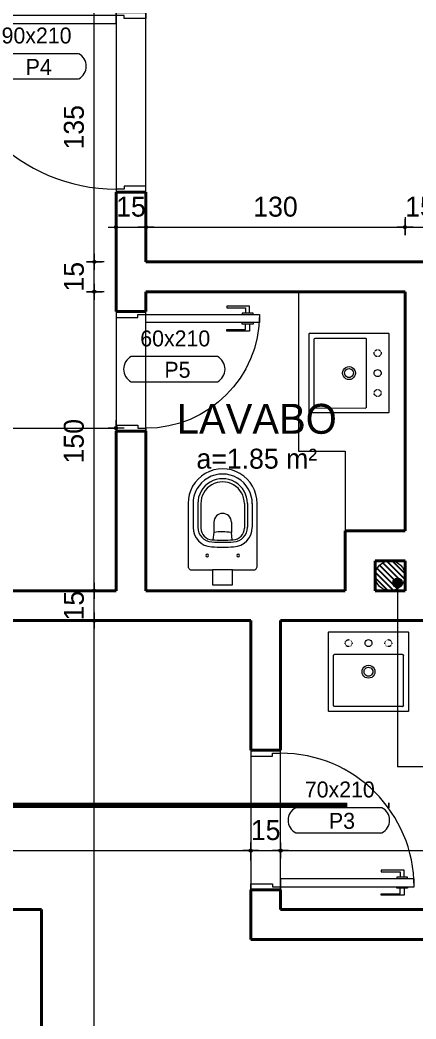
# Model space of a CAD drawing. Header units: millimetres. Extents: x 13204 to 24802, y 21209 to 40694.
# Drawn here: x 18219 to 18417, y 35871 to 36372 of the extents above; entities that cross this region are included whole.
import ezdxf
from ezdxf.enums import TextEntityAlignment as Align

# ---------------------------------------------------------------- set-up
doc = ezdxf.new("R2010")
doc.units = ezdxf.units.MM
for name, pattern in [('ACAD_ISO04W100', [30, 24, -3, 0, -3]), ('CACHE', [0.24, 0.12, -0.12]), ('CONTINU', [0])]:
    doc.linetypes.add(name, pattern=pattern)
for name, color, linetype, lineweight in [('COTAS', 30, 'Continuous', 5), ('ESPECARQ', 2, 'Continuous', 20), ('Esquadrias', 2, 'Continuous', 20), ('Linha Corte', 7, 'Continuous', 70), ('Louças', 150, 'Continuous', 15), ('PAREDE', 1, 'Continuous', 40), ('Paredes', 1, 'Continuous', 40), ('PISO', 5, 'Continuous', 5), ('TEXTO', 4, 'Continuous', 5)]:
    doc.layers.add(name, color=color, linetype=linetype, lineweight=lineweight)
doc.layers.add('HACHURAS', color=8, linetype='Continuous')
doc.styles.add('LANA', font='stylu.ttf')
doc.styles.add('REGUA60', font='cityb___.ttf', dxfattribs={"width": 1.4})
doc.dimstyles.new('COTA 50', dxfattribs={"dimscale": 0, "dimtxt": 10, "dimasz": 0.5, "dimexe": 1.25, "dimexo": 5, "dimgap": 5, "dimtad": 1, "dimdec": 0, "dimtxsty": 'LANA', "dimblk": 'cota', "dimcen": 2.5, "dimse2": 1, "dimclrd": 256, "dimclre": 256, "dimclrt": 256, "dimaunit": 1, "dimadec": 0, "dimazin": 0, "dimtfac": 1, "dimtdec": 0, "dimtmove": 0, "dimatfit": 3, "dimldrblk": 'DOTSMALL', "dimfxl": 5, "dimfxlon": 1, "dimtzin": 9, "dimlwd": -1, "dimlwe": -1, "dimarcsym": 0})

# ---------------------------------------------------------------- blocks, each defined once
blk = doc.blocks.new('*U7', base_point=(47649.74, 4231.15))
at = {"layer": 'Esquadrias'}
for p, q in [((47648.24, 4298.15), (47644.24, 4298.15)), ((47644.24, 4298.15), (47644.24, 4231.15)), ((47648.24, 4231.15), (47648.24, 4298.15)), ((47643.49, 4293.15), (47639.99, 4293.15)), ((47639.99, 4293.15), (47639.99, 4281.65)), ((47640.74, 4281.65), (47640.74, 4291.15)), ((47640.74, 4291.15), (47643.49, 4291.15)), ((47644.24, 4294.9), (47643.49, 4294.9)), ((47643.49, 4294.9), (47643.49, 4289.4)), ((47648.24, 4294.9), (47648.99, 4294.9)), ((47648.99, 4294.9), (47648.99, 4289.4)), ((47648.99, 4293.15), (47652.49, 4293.15)), ((47651.74, 4291.15), (47648.99, 4291.15)), ((47651.74, 4281.65), (47651.74, 4291.15)), ((47652.49, 4293.15), (47652.49, 4281.65)), ((47643.49, 4289.4), (47644.24, 4289.4)), ((47648.99, 4289.4), (47648.24, 4289.4)), ((47639.99, 4281.65), (47640.74, 4281.65)), ((47652.49, 4281.65), (47651.74, 4281.65)), ((47581.24, 4231.15), (47579.74, 4231.15)), ((47581.24, 4227.15), (47581.24, 4231.15)), ((47644.24, 4231.15), (47648.24, 4231.15)), ((47648.24, 4231.15), (47649.74, 4231.15)), ((47648.24, 4227.15), (47648.24, 4231.15)), ((47582.74, 4227.15), (47581.24, 4227.15)), ((47582.74, 4216.15), (47582.74, 4227.15)), ((47646.74, 4216.15), (47646.74, 4227.15)), ((47646.74, 4227.15), (47648.24, 4227.15)), ((47579.74, 4216.15), (47582.74, 4216.15)), ((47649.74, 4216.15), (47646.74, 4216.15))]:
    blk.add_line(p, q, dxfattribs=at)
at = {"layer": 'Esquadrias', "color": 0}
blk.add_arc((47648.24, 4231.15), 67, 90, 180, dxfattribs=at)
blk = doc.blocks.new('7408317_p')
at = {"layer": 'Louças'}
blk.add_lwpolyline([(200, 198.7), (198.2, 200.5), (-198.3, 200.5), (-200, 198.7), (-200, -197.7), (-198.3, -199.5), (198.2, -199.5), (200, -197.7)], close=True, dxfattribs=at)
at = {"layer": 'Louças', "linetype": 'CACHE'}
for points in [[(-100, 161.5, 1.00004), (-100, 126.5)], [(-100, 126.5, 1.000058), (-100, 161.5)], [(100, 161.5, 1.000022), (100, 126.5)], [(100, 126.5, 1.000056), (100, 161.5)]]:
    blk.add_lwpolyline(points, format="xyb", dxfattribs=at)
at = {"layer": 'Louças', "linetype": 'CONTINU'}
for points in [[(0, 161.5, 1.00026), (0, 126.5)], [(0, 126.5, 1.000277), (0, 161.5)], [(-170.3, 87.5, 0.414587), (-175.3, 82.5)], [(175.4, 82.5, 0.414612), (170.4, 87.5)], [(0, 33, 1.000349), (0, -32)], [(0, 22.7, 1.000759), (0, -21.8)], [(0, -32, 1.000654), (0, 33)], [(0, -21.8, 1.000698), (0, 22.7)], [(-173.6, -173, -0.197042), (-175, -169.5)], [(-175, -169.5, 0.414578), (-170, -174.5)], [(-170, -174.5, -0.19704), (-173.6, -173)], [(170.6, -174.5, 0.413833), (175, -170.1)]]:
    blk.add_lwpolyline(points, format="xyb", dxfattribs=at)
for points in [[(-175, -169.5), (-175.3, 82.5)], [(-170.3, 87.5), (170.4, 87.5)], [(175, -170.1), (175.4, 82.5)], [(-170, -174.5), (170.6, -174.5)]]:
    blk.add_lwpolyline(points, dxfattribs=at)
blk = doc.blocks.new('7113117_p')
at = {"layer": 'Louças'}
blk.add_lwpolyline([(172.9, -144, 0.467984), (153.2, -124.3), (50, -124.3), (50, -50.4), (-50.4, -50.4), (-50.4, -124.3), (-153.6, -124.3, 0.441665), (-173.3, -144), (-173.3, -457.4, 1.008711), (172.9, -457.4)], format="xyb", close=True, dxfattribs=at)
at = {"layer": 'Louças', "linetype": 'CONTINU'}
blk.add_lwpolyline([(-50.4, -124.3), (50, -124.3)], dxfattribs=at)
at = {"layer": 'Louças', "color": 8, "linetype": 'CONTINU'}
for points in [[(-77.7, -190.6, 1), (-77.7, -204.4)], [(-77.7, -204.4, 1), (-77.7, -190.6)], [(77.7, -190.6, 1), (77.7, -204.4)], [(77.7, -204.4, 1), (77.7, -190.6)], [(-55.5, -240.3, 0.40075), (-148.8, -338.1)], [(55.1, -240.3, 0.027466), (-55.5, -240.3)], [(148.4, -338.1, 0.400736), (55.1, -240.3)], [(-55, -265.2, 0.398103), (-124.8, -338.9)], [(-53.8, -275.4, 0.398153), (-109.4, -334.2)], [(54.7, -265.2, 0.027933), (-55, -265.2)], [(53.4, -275.4, 0.02758), (-53.8, -275.4)], [(109, -334.2, 0.398153), (53.4, -275.4)], [(124.4, -338.9, 0.398024), (54.7, -265.2)], [(-43.9, -311.9, 0.088949), (43.5, -312)], [(-43.9, -364.6, 0.417873), (0, -408.2)], [(0, -408.2, 0.414762), (43.5, -364.6)], [(-148.8, -456.1, 1.005641), (148.4, -456.1)], [(-124.8, -457.4, 1.001107), (124.4, -457.1)], [(-109.4, -457.4, 1.001183), (109, -457.1)]]:
    blk.add_lwpolyline(points, format="xyb", dxfattribs=at)
for points in [[(-48.9, -275.2), (-43.9, -311.9)], [(43.5, -312), (48.5, -275.2)], [(-148.8, -458.5), (-148.8, -339)], [(-124.8, -457.4), (-124.8, -338.9)], [(-109.4, -457.4), (-109.4, -334.2)], [(-43.9, -364.6), (-43.9, -311.9)], [(43.5, -364.6), (43.5, -312)], [(109, -457.1), (109, -334.2)], [(124.4, -457.1), (124.4, -338.9)], [(148.4, -458.5), (148.4, -339)]]:
    blk.add_lwpolyline(points, dxfattribs=at)
blk = doc.blocks.new('*U19', base_point=(46990.75, 4204.16))
at = {"layer": 'Esquadrias'}
for p, q in [((46989.25, 4261.16), (46985.25, 4261.16)), ((46985.25, 4261.16), (46985.25, 4204.16)), ((46989.25, 4204.16), (46989.25, 4261.16)), ((46984.5, 4256.16), (46981, 4256.16)), ((46981, 4256.16), (46981, 4244.66)), ((46985.25, 4257.91), (46984.5, 4257.91)), ((46984.5, 4257.91), (46984.5, 4252.41)), ((46989.25, 4257.91), (46990, 4257.91)), ((46990, 4257.91), (46990, 4252.41)), ((46990, 4256.16), (46993.5, 4256.16)), ((46993.5, 4256.16), (46993.5, 4244.66)), ((46981.75, 4244.66), (46981.75, 4254.16)), ((46981.75, 4254.16), (46984.5, 4254.16)), ((46984.5, 4252.41), (46985.25, 4252.41)), ((46990, 4252.41), (46989.25, 4252.41)), ((46992.75, 4254.16), (46990, 4254.16)), ((46992.75, 4244.66), (46992.75, 4254.16)), ((46981, 4244.66), (46981.75, 4244.66)), ((46993.5, 4244.66), (46992.75, 4244.66)), ((46932.25, 4204.16), (46930.75, 4204.16)), ((46932.25, 4200.16), (46932.25, 4204.16)), ((46985.25, 4204.16), (46989.25, 4204.16)), ((46989.25, 4204.16), (46990.75, 4204.16)), ((46989.25, 4200.16), (46989.25, 4204.16)), ((46933.75, 4200.16), (46932.25, 4200.16)), ((46933.75, 4189.16), (46933.75, 4200.16)), ((46987.75, 4189.16), (46987.75, 4200.16)), ((46987.75, 4200.16), (46989.25, 4200.16)), ((46930.75, 4189.16), (46933.75, 4189.16)), ((46990.75, 4189.16), (46987.75, 4189.16))]:
    blk.add_line(p, q, dxfattribs=at)
at = {"layer": 'Esquadrias', "color": 0}
blk.add_arc((46989.25, 4204.16), 57, 90, 180, dxfattribs=at)
blk = doc.blocks.new('*U20', base_point=(47150.75, 4189.16))
at = {"layer": 'Esquadrias'}
for p, q in [((47149.25, 4276.16), (47145.25, 4276.16)), ((47145.25, 4276.16), (47145.25, 4189.16)), ((47149.25, 4189.16), (47149.25, 4276.16)), ((47144.5, 4271.16), (47141, 4271.16)), ((47141, 4271.16), (47141, 4259.66)), ((47145.25, 4272.91), (47144.5, 4272.91)), ((47144.5, 4272.91), (47144.5, 4267.41)), ((47149.25, 4272.91), (47150, 4272.91)), ((47150, 4272.91), (47150, 4267.41)), ((47150, 4271.16), (47153.5, 4271.16)), ((47153.5, 4271.16), (47153.5, 4259.66)), ((47141.75, 4259.66), (47141.75, 4269.16)), ((47141.75, 4269.16), (47144.5, 4269.16)), ((47144.5, 4267.41), (47145.25, 4267.41)), ((47150, 4267.41), (47149.25, 4267.41)), ((47152.75, 4269.16), (47150, 4269.16)), ((47152.75, 4259.66), (47152.75, 4269.16)), ((47141, 4259.66), (47141.75, 4259.66)), ((47153.5, 4259.66), (47152.75, 4259.66)), ((47062.25, 4189.16), (47060.75, 4189.16)), ((47062.25, 4185.16), (47062.25, 4189.16)), ((47063.75, 4185.16), (47062.25, 4185.16)), ((47063.75, 4174.16), (47063.75, 4185.16)), ((47145.25, 4189.16), (47149.25, 4189.16)), ((47147.75, 4174.16), (47147.75, 4185.16)), ((47147.75, 4185.16), (47149.25, 4185.16)), ((47149.25, 4189.16), (47150.75, 4189.16)), ((47149.25, 4185.16), (47149.25, 4189.16)), ((47060.75, 4174.16), (47063.75, 4174.16)), ((47150.75, 4174.16), (47147.75, 4174.16))]:
    blk.add_line(p, q, dxfattribs=at)
at = {"layer": 'Esquadrias', "color": 0}
blk.add_arc((47149.25, 4189.16), 87, 90, 180, dxfattribs=at)
blk = doc.blocks.new('*U56', base_point=(57796.61, 6139.78))
blk = doc.blocks.new('INDESQ2')
at = {"color": 0, "linetype": 'ByBlock'}
for p, q in [((4.32, 2.96), (-4.32, 2.96)), ((-4.32, 0.44), (4.32, 0.44))]:
    blk.add_line(p, q, dxfattribs=at)
at = {"color": 0}
for centre, start, end in [((-3.67, 1.7), 117.3654, 242.6346), ((3.67, 1.7), 297.3654, 62.6346)]:
    blk.add_arc(centre, 1.42, start, end, dxfattribs=at)
at = {"style": 'REGUA60', "width": 1.4, "flags": 9}
blk.add_attdef('LOCAL', text='', height=1.5, dxfattribs=at).set_placement((-0.08, -4.35), align=Align.CENTER)
at = {"layer": 'ESPECARQ', "color": 0, "style": 'REGUA60'}
for tag, width, p in [('COD', 1.1, (-0.08, 0.95)), ('DIM', 1.4, (-0.08, -2.17))]:
    blk.add_attdef(tag, text='', height=1.5, dxfattribs=dict(at, width=width)).set_placement(p, align=Align.CENTER)
blk = doc.blocks.new('cota')
at = {"layer": 'COTAS'}
blk.add_hatch(color=256, dxfattribs=at).paths.add_polyline_path([(-1.6, 0, 1), (1.6, 0, 1)])
for points in [[(-1.6, 0), (-8, 0)], [(0, 1.6), (0, 8)], [(8, 0), (1.6, 0)], [(0, -8), (0, -1.6)]]:
    blk.add_lwpolyline(points, dxfattribs=at)
blk.add_circle((0, 0), 1.6, dxfattribs=at)
blk = doc.blocks.new('*D568')
at = {"layer": 'COTAS', "transparency": 16777216}
for p, q in [((17964.27, 36834.55), (17964.27, 36840.8)), ((17964.77, 36839.55), (18333.77, 36839.55))]:
    blk.add_line(p, q, dxfattribs=at)
at = {"layer": 'Defpoints', "color": 0, "transparency": 16777216}
for p in [(18334.27, 36839.55), (17964.27, 36070.87), (18334.27, 36070.87)]:
    blk.add_point(p, dxfattribs=at)
at = {"layer": 'COTAS', "transparency": 16777216, "xscale": 0.5, "yscale": 0.5, "zscale": 0.5, "rotation": 180}
blk.add_blockref('cota', (17964.27, 36839.55), dxfattribs=at)
at = {"layer": 'COTAS', "transparency": 16777216, "xscale": 0.5, "yscale": 0.5, "zscale": 0.5}
blk.add_blockref('cota', (18334.27, 36839.55), dxfattribs=at)
at = {"layer": 'COTAS', "transparency": 16777216, "insert": (18149.27, 36849.94), "char_height": 10, "attachment_point": 5, "style": 'LANA'}
blk.add_mtext('370', dxfattribs=at)
blk = doc.blocks.new('_DotSmall')
at = {"layer": 'PAREDE', "color": 0, "const_width": 0.5}
blk.add_lwpolyline([(-0.0625, 0, 1), (0.0625, 0, 1)], format="xyb", close=True, dxfattribs=at)
blk = doc.blocks.new('*D417')
at = {"layer": 'COTAS', "transparency": 16777216}
for p, q in [((18334.27, 36834.55), (18334.27, 36840.8)), ((18334.77, 36839.55), (18348.77, 36839.55))]:
    blk.add_line(p, q, dxfattribs=at)
at = {"layer": 'Defpoints', "color": 0, "transparency": 16777216}
for p in [(18349.27, 36839.55), (18334.27, 36070.87), (18349.27, 36070.87)]:
    blk.add_point(p, dxfattribs=at)
at = {"layer": 'COTAS', "transparency": 16777216, "xscale": 0.5, "yscale": 0.5, "zscale": 0.5, "rotation": 180}
blk.add_blockref('cota', (18334.27, 36839.55), dxfattribs=at)
at = {"layer": 'COTAS', "transparency": 16777216, "xscale": 0.5, "yscale": 0.5, "zscale": 0.5}
blk.add_blockref('cota', (18349.27, 36839.55), dxfattribs=at)
at = {"layer": 'COTAS', "transparency": 16777216, "insert": (18341.77, 36849.76), "char_height": 10, "attachment_point": 5, "style": 'LANA'}
blk.add_mtext('15', dxfattribs=at)
blk = doc.blocks.new('*D569')
at = {"layer": 'COTAS', "transparency": 16777216}
for p, q in [((18349.27, 36834.55), (18349.27, 36840.8)), ((18349.77, 36839.55), (18661.22, 36839.55))]:
    blk.add_line(p, q, dxfattribs=at)
at = {"layer": 'Defpoints', "color": 0, "transparency": 16777216}
for p in [(18661.72, 36839.55), (18349.27, 36070.87), (18661.72, 36070.87)]:
    blk.add_point(p, dxfattribs=at)
at = {"layer": 'COTAS', "transparency": 16777216, "xscale": 0.5, "yscale": 0.5, "zscale": 0.5, "rotation": 180}
blk.add_blockref('cota', (18349.27, 36839.55), dxfattribs=at)
at = {"layer": 'COTAS', "transparency": 16777216, "xscale": 0.5, "yscale": 0.5, "zscale": 0.5}
blk.add_blockref('cota', (18661.72, 36839.55), dxfattribs=at)
at = {"layer": 'COTAS', "transparency": 16777216, "insert": (18505.49, 36849.73), "char_height": 10, "attachment_point": 5, "style": 'LANA'}
blk.add_mtext('312', dxfattribs=at)
blk = doc.blocks.new('*D610')
at = {"layer": 'COTAS', "transparency": 16777216}
for p, q in [((17964.27, 35950.51), (17964.27, 35956.76)), ((17964.77, 35955.51), (18333.77, 35955.51))]:
    blk.add_line(p, q, dxfattribs=at)
at = {"layer": 'Defpoints', "color": 0, "transparency": 16777216}
for p in [(18334.27, 35955.51), (17964.27, 35935.87), (18334.27, 35935.87)]:
    blk.add_point(p, dxfattribs=at)
at = {"layer": 'COTAS', "transparency": 16777216, "xscale": 0.5, "yscale": 0.5, "zscale": 0.5, "rotation": 180}
blk.add_blockref('cota', (17964.27, 35955.51), dxfattribs=at)
at = {"layer": 'COTAS', "transparency": 16777216, "xscale": 0.5, "yscale": 0.5, "zscale": 0.5}
blk.add_blockref('cota', (18334.27, 35955.51), dxfattribs=at)
at = {"layer": 'COTAS', "transparency": 16777216, "insert": (18149.27, 35965.9), "char_height": 10, "attachment_point": 5, "style": 'LANA'}
blk.add_mtext('370', dxfattribs=at)
blk = doc.blocks.new('*D611')
at = {"layer": 'COTAS', "transparency": 16777216}
for p, q in [((18334.27, 35950.51), (18334.27, 35956.76)), ((18334.77, 35955.51), (18348.77, 35955.51))]:
    blk.add_line(p, q, dxfattribs=at)
at = {"layer": 'Defpoints', "color": 0, "transparency": 16777216}
for p in [(18349.27, 35955.51), (18334.27, 35935.87), (18349.27, 35935.87)]:
    blk.add_point(p, dxfattribs=at)
at = {"layer": 'COTAS', "transparency": 16777216, "xscale": 0.5, "yscale": 0.5, "zscale": 0.5, "rotation": 180}
blk.add_blockref('cota', (18334.27, 35955.51), dxfattribs=at)
at = {"layer": 'COTAS', "transparency": 16777216, "xscale": 0.5, "yscale": 0.5, "zscale": 0.5}
blk.add_blockref('cota', (18349.27, 35955.51), dxfattribs=at)
at = {"layer": 'COTAS', "transparency": 16777216, "insert": (18341.77, 35965.72), "char_height": 10, "attachment_point": 5, "style": 'LANA'}
blk.add_mtext('15', dxfattribs=at)
blk = doc.blocks.new('*D612')
at = {"layer": 'COTAS', "transparency": 16777216}
for p, q in [((18349.27, 35950.51), (18349.27, 35956.76)), ((18349.77, 35955.51), (18661.22, 35955.51))]:
    blk.add_line(p, q, dxfattribs=at)
at = {"layer": 'Defpoints', "color": 0, "transparency": 16777216}
for p in [(18661.72, 35955.51), (18349.27, 35935.87), (18661.72, 35925.87)]:
    blk.add_point(p, dxfattribs=at)
at = {"layer": 'COTAS', "transparency": 16777216, "xscale": 0.5, "yscale": 0.5, "zscale": 0.5, "rotation": 180}
blk.add_blockref('cota', (18349.27, 35955.51), dxfattribs=at)
at = {"layer": 'COTAS', "transparency": 16777216, "xscale": 0.5, "yscale": 0.5, "zscale": 0.5}
blk.add_blockref('cota', (18661.72, 35955.51), dxfattribs=at)
at = {"layer": 'COTAS', "transparency": 16777216, "insert": (18505.49, 35965.69), "char_height": 10, "attachment_point": 5, "style": 'LANA'}
blk.add_mtext('312', dxfattribs=at)
blk = doc.blocks.new('*D433')
at = {"layer": 'COTAS', "transparency": 16777216}
for p, q in [((17666.72, 36162.44), (17666.72, 36168.69)), ((17667.22, 36167.44), (18266.22, 36167.44))]:
    blk.add_line(p, q, dxfattribs=at)
at = {"layer": 'Defpoints', "color": 0, "transparency": 16777216}
for p in [(18266.72, 36167.44), (18266.72, 36112.92), (17666.72, 35927.92)]:
    blk.add_point(p, dxfattribs=at)
at = {"layer": 'COTAS', "transparency": 16777216, "xscale": 0.5, "yscale": 0.5, "zscale": 0.5, "rotation": 180}
blk.add_blockref('cota', (17666.72, 36167.44), dxfattribs=at)
at = {"layer": 'COTAS', "transparency": 16777216, "xscale": 0.5, "yscale": 0.5, "zscale": 0.5}
blk.add_blockref('cota', (18266.72, 36167.44), dxfattribs=at)
at = {"layer": 'COTAS', "transparency": 16777216, "insert": (17966.72, 36177.66), "char_height": 10, "attachment_point": 5, "style": 'LANA'}
blk.add_mtext('600', dxfattribs=at)
blk = doc.blocks.new('*D434')
at = {"layer": 'COTAS', "transparency": 16777216}
for p, q in [((18411.72, 36273.26), (18411.72, 36267.01)), ((18412.22, 36268.26), (18426.22, 36268.26))]:
    blk.add_line(p, q, dxfattribs=at)
at = {"layer": 'Defpoints', "color": 0, "transparency": 16777216}
for p in [(18426.72, 36336.69), (18411.72, 36323.74), (18426.72, 36268.26)]:
    blk.add_point(p, dxfattribs=at)
at = {"layer": 'COTAS', "transparency": 16777216, "xscale": 0.5, "yscale": 0.5, "zscale": 0.5, "rotation": 180}
blk.add_blockref('cota', (18411.72, 36268.26), dxfattribs=at)
at = {"layer": 'COTAS', "transparency": 16777216, "xscale": 0.5, "yscale": 0.5, "zscale": 0.5}
blk.add_blockref('cota', (18426.72, 36268.26), dxfattribs=at)
at = {"layer": 'COTAS', "transparency": 16777216, "insert": (18419.22, 36278.48), "char_height": 10, "attachment_point": 5, "style": 'LANA'}
blk.add_mtext('15', dxfattribs=at)
blk = doc.blocks.new('*D622')
at = {"layer": 'COTAS', "transparency": 16777216}
for p, q in [((18266.72, 36263.26), (18266.72, 36269.51)), ((18267.22, 36268.26), (18281.22, 36268.26))]:
    blk.add_line(p, q, dxfattribs=at)
at = {"layer": 'Defpoints', "color": 0, "transparency": 16777216}
for p in [(18281.72, 36268.26), (18266.72, 36255.87), (18281.72, 36250.87)]:
    blk.add_point(p, dxfattribs=at)
at = {"layer": 'COTAS', "transparency": 16777216, "xscale": 0.5, "yscale": 0.5, "zscale": 0.5, "rotation": 180}
blk.add_blockref('cota', (18266.72, 36268.26), dxfattribs=at)
at = {"layer": 'COTAS', "transparency": 16777216, "xscale": 0.5, "yscale": 0.5, "zscale": 0.5}
blk.add_blockref('cota', (18281.72, 36268.26), dxfattribs=at)
at = {"layer": 'COTAS', "transparency": 16777216, "insert": (18274.22, 36278.48), "char_height": 10, "attachment_point": 5, "style": 'LANA'}
blk.add_mtext('15', dxfattribs=at)
blk = doc.blocks.new('*D623')
at = {"layer": 'COTAS', "transparency": 16777216}
for p, q in [((18281.72, 36263.26), (18281.72, 36269.51)), ((18282.22, 36268.26), (18411.22, 36268.26))]:
    blk.add_line(p, q, dxfattribs=at)
at = {"layer": 'Defpoints', "color": 0, "transparency": 16777216}
for p in [(18411.72, 36268.26), (18281.72, 36250.87), (18411.72, 36233.39)]:
    blk.add_point(p, dxfattribs=at)
at = {"layer": 'COTAS', "transparency": 16777216, "xscale": 0.5, "yscale": 0.5, "zscale": 0.5, "rotation": 180}
blk.add_blockref('cota', (18281.72, 36268.26), dxfattribs=at)
at = {"layer": 'COTAS', "transparency": 16777216, "xscale": 0.5, "yscale": 0.5, "zscale": 0.5}
blk.add_blockref('cota', (18411.72, 36268.26), dxfattribs=at)
at = {"layer": 'COTAS', "transparency": 16777216, "insert": (18346.72, 36278.48), "char_height": 10, "attachment_point": 5, "style": 'LANA'}
blk.add_mtext('130', dxfattribs=at)
blk = doc.blocks.new('*D488')
at = {"layer": 'COTAS', "transparency": 16777216}
for p, q in [((18255.81, 35591.37), (18255.81, 36070.37)), ((18255.81, 35590.87), (18257.06, 35590.87))]:
    blk.add_line(p, q, dxfattribs=at)
at = {"layer": 'Defpoints', "color": 0, "transparency": 16777216}
for p in [(18255.81, 36070.87), (18255.81, 36070.87), (18255.81, 35590.87)]:
    blk.add_point(p, dxfattribs=at)
at = {"layer": 'COTAS', "transparency": 16777216, "xscale": 0.5, "yscale": 0.5, "zscale": 0.5}
for p, rotation in [((18255.81, 36070.87), 90), ((18255.81, 35590.87), 270)]:
    blk.add_blockref('cota', p, dxfattribs=dict(at, rotation=rotation))
at = {"layer": 'COTAS', "transparency": 16777216, "insert": (18245.55, 35830.87), "char_height": 10, "attachment_point": 5, "rotation": 90, "style": 'LANA'}
blk.add_mtext('480', dxfattribs=at)
blk = doc.blocks.new('*D655')
at = {"layer": 'COTAS', "transparency": 16777216}
for p, q in [((18255.81, 36071.37), (18255.81, 36085.37)), ((18255.81, 36070.87), (18257.06, 36070.87))]:
    blk.add_line(p, q, dxfattribs=at)
at = {"layer": 'Defpoints', "color": 0, "transparency": 16777216}
for p in [(18255.81, 36085.87), (18266.72, 36085.87), (18255.81, 36070.87)]:
    blk.add_point(p, dxfattribs=at)
at = {"layer": 'COTAS', "transparency": 16777216, "xscale": 0.5, "yscale": 0.5, "zscale": 0.5}
for p, rotation in [((18255.81, 36085.87), 90), ((18255.81, 36070.87), 270)]:
    blk.add_blockref('cota', p, dxfattribs=dict(at, rotation=rotation))
at = {"layer": 'COTAS', "transparency": 16777216, "insert": (18245.6, 36078.37), "char_height": 10, "attachment_point": 5, "rotation": 90, "style": 'LANA'}
blk.add_mtext('15', dxfattribs=at)
blk = doc.blocks.new('*D656')
at = {"layer": 'COTAS', "transparency": 16777216}
for p, q in [((18255.81, 36086.37), (18255.81, 36235.37)), ((18260.81, 36085.87), (18254.56, 36085.87))]:
    blk.add_line(p, q, dxfattribs=at)
at = {"layer": 'Defpoints', "color": 0, "transparency": 16777216}
for p in [(18255.81, 36235.87), (18281.72, 36235.87), (18266.72, 36085.87)]:
    blk.add_point(p, dxfattribs=at)
at = {"layer": 'COTAS', "transparency": 16777216, "xscale": 0.5, "yscale": 0.5, "zscale": 0.5}
for p, rotation in [((18255.81, 36235.87), 90), ((18255.81, 36085.87), 270)]:
    blk.add_blockref('cota', p, dxfattribs=dict(at, rotation=rotation))
at = {"layer": 'COTAS', "transparency": 16777216, "insert": (18245.56, 36160.87), "char_height": 10, "attachment_point": 5, "rotation": 90, "style": 'LANA'}
blk.add_mtext('150', dxfattribs=at)
blk = doc.blocks.new('*D657')
at = {"layer": 'COTAS', "transparency": 16777216}
for p, q in [((18255.81, 36236.37), (18255.81, 36250.37)), ((18260.81, 36235.87), (18254.56, 36235.87))]:
    blk.add_line(p, q, dxfattribs=at)
at = {"layer": 'Defpoints', "color": 0, "transparency": 16777216}
for p in [(18255.81, 36250.87), (18281.72, 36250.87), (18281.72, 36235.87)]:
    blk.add_point(p, dxfattribs=at)
at = {"layer": 'COTAS', "transparency": 16777216, "xscale": 0.5, "yscale": 0.5, "zscale": 0.5}
for p, rotation in [((18255.81, 36250.87), 90), ((18255.81, 36235.87), 270)]:
    blk.add_blockref('cota', p, dxfattribs=dict(at, rotation=rotation))
at = {"layer": 'COTAS', "transparency": 16777216, "insert": (18245.6, 36243.37), "char_height": 10, "attachment_point": 5, "rotation": 90, "style": 'LANA'}
blk.add_mtext('15', dxfattribs=at)
blk = doc.blocks.new('*D658')
at = {"layer": 'COTAS', "transparency": 16777216}
for p, q in [((18255.81, 36251.37), (18255.81, 36385.37)), ((18260.81, 36250.87), (18254.56, 36250.87))]:
    blk.add_line(p, q, dxfattribs=at)
at = {"layer": 'Defpoints', "color": 0, "transparency": 16777216}
for p in [(18255.81, 36385.87), (18281.72, 36385.87), (18281.72, 36250.87)]:
    blk.add_point(p, dxfattribs=at)
at = {"layer": 'COTAS', "transparency": 16777216, "xscale": 0.5, "yscale": 0.5, "zscale": 0.5}
for p, rotation in [((18255.81, 36385.87), 90), ((18255.81, 36250.87), 270)]:
    blk.add_blockref('cota', p, dxfattribs=dict(at, rotation=rotation))
at = {"layer": 'COTAS', "transparency": 16777216, "insert": (18245.6, 36318.37), "char_height": 10, "attachment_point": 5, "rotation": 90, "style": 'LANA'}
blk.add_mtext('135', dxfattribs=at)

msp = doc.modelspace()

# ---------------------------------------------------------------- hatches: boundary and pattern name
at = {"layer": 'HACHURAS'}
h = msp.add_hatch(dxfattribs=at)
h.set_pattern_fill('_USER', color=256, scale=2, angle=135, style=0, pattern_type=0)
h.set_pattern_definition([(315, (18396.7206, 36100.8713), (1.41421, 1.41421), [])])
edge = h.paths.add_edge_path()
edge.add_arc((18404.22, 36093.37), 7.5, 0, 360)
at = {"layer": 'TEXTO'}
h = msp.add_hatch(color=256, dxfattribs=at)
edge = h.paths.add_edge_path()
edge.add_arc((18407.94, 36089.86), 2.38, 0, 360)

# ---------------------------------------------------------------- linework, layer by layer
at = {"layer": 'Esquadrias'}
msp.add_circle((18404.22, 36093.37), 7.5, dxfattribs=at)
at = {"layer": 'Linha Corte', "linetype": 'ACAD_ISO04W100', "ltscale": 7}
msp.add_line((17374.27, 35978.34), (20122.72, 35978.34), dxfattribs=at)
at = {"layer": 'Louças'}
for p, q in [((18358.18, 36235.87), (18358.18, 36155.87)), ((18358.18, 36155.87), (18381.72, 36155.87)), ((18381.72, 36155.87), (18381.72, 36085.87))]:
    msp.add_line(p, q, dxfattribs=at)
at = {"layer": 'PAREDE'}
msp.add_line((18281.72, 36250.87), (18467.27, 36250.87), dxfattribs=at)
at = {"layer": 'Paredes'}
for p, q in [((18266.72, 36285.87), (18266.72, 36225.87)), ((18266.72, 36285.87), (18281.72, 36285.87)), ((18281.72, 36285.87), (18281.72, 36250.87)), ((18411.72, 36235.87), (18281.72, 36235.87)), ((18281.72, 36235.87), (18281.72, 36225.87)), ((18411.72, 36235.87), (18411.72, 36233.39)), ((18411.72, 36235.87), (18411.72, 36115.87)), ((18281.72, 36225.87), (18266.72, 36225.87)), ((18266.72, 36165.87), (18266.72, 36085.87)), ((18281.72, 36165.87), (18266.72, 36165.87)), ((18281.72, 36165.87), (18281.72, 36085.87)), ((18381.72, 36115.87), (18411.72, 36115.87)), ((18381.72, 36115.87), (18381.72, 36085.87)), ((18396.72, 36100.87), (18411.72, 36100.87)), ((18396.72, 36100.87), (18396.72, 36085.87)), ((18411.72, 36100.87), (18411.72, 36085.87)), ((18266.72, 36085.87), (17949.27, 36085.87)), ((18281.72, 36085.87), (18381.72, 36085.87)), ((18396.72, 36085.87), (18411.72, 36085.87)), ((18334.27, 36070.87), (17964.27, 36070.87)), ((18334.27, 36005.87), (18334.27, 36070.87)), ((18349.27, 36005.87), (18349.27, 36070.87)), ((18349.27, 36070.87), (18661.72, 36070.87)), ((18349.27, 36005.87), (18334.27, 36005.87)), ((18334.27, 35910.87), (18334.27, 35935.87)), ((18349.27, 35935.87), (18334.27, 35935.87)), ((18349.27, 35925.87), (18349.27, 35935.87)), ((18229.27, 35925.87), (17964.27, 35925.87)), ((18229.27, 35590.87), (18229.27, 35925.87)), ((18571.72, 35925.87), (18349.27, 35925.87)), ((18509.27, 35910.87), (18334.27, 35910.87))]:
    msp.add_line(p, q, dxfattribs=at)
at = {"layer": 'PISO'}
for points in [[(18281.72, 36285.87), (18281.72, 36375.87), (18266.72, 36375.87), (18266.72, 36285.87)], [(18281.72, 36165.87), (18281.72, 36225.87), (18266.72, 36225.87), (18266.72, 36165.87)], [(18334.27, 36005.87), (18334.27, 35935.87), (18349.27, 35935.87), (18349.27, 36005.87)]]:
    msp.add_lwpolyline(points, close=True, dxfattribs=at)
at = {"layer": 'TEXTO'}
for p in [(18407.94, 36089.86), (18511.55, 35997.57)]:
    msp.add_line(p, (18407.94, 35997.57), dxfattribs=at)
msp.add_circle((18407.94, 36089.86), 2.38, dxfattribs=at)

# ---------------------------------------------------------------- block references
at = {"layer": 'Esquadrias', "color": 5, "xscale": -1, "yscale": -1, "rotation": 270}
msp.add_blockref('*U20', (18266.72, 36375.87), dxfattribs=at)
at = {"layer": 'Esquadrias', "color": 5, "xscale": -1, "rotation": 270}
msp.add_blockref('*U19', (18281.72, 36225.87), dxfattribs=at)
at = {"layer": 'Esquadrias', "color": 5, "rotation": 270}
msp.add_blockref('*U7', (18349.27, 35935.87), dxfattribs=at)
at = {"layer": 'Louças', "yscale": 0.1000000000349246, "zscale": 0.1}
for name, p, xscale, rotation in [('7408317_p', (18383.57, 36195.05), -0.09999999962747097, 270), ('7113117_p', (18320.17, 36083.84), 0.1000000000349246, 180)]:
    msp.add_blockref(name, p, dxfattribs=dict(at, xscale=xscale, rotation=rotation))
at = {"layer": 'Louças', "xscale": -0.1000000000349246, "yscale": 0.1000000000349246, "zscale": 0.1}
msp.add_blockref('7408317_p', (18393.38, 36045.17), dxfattribs=at)
at = {"layer": 'TEXTO'}
ref = msp.add_blockref('INDESQ2', (18226.35, 36357.47), dxfattribs=dict(at, xscale=4.999999999999704, yscale=4.999999999999704, zscale=4.999999999999704, rotation=179.9933850202378))
ref.add_attrib('COD', 'P4', dxfattribs={"layer": 'ESPECARQ', "color": 0, "height": 8, "rotation": 359.9934, "style": 'LANA'}).set_placement((18227.93, 36344.68), align=Align.CENTER)
ref.add_attrib('DIM', '90x210', dxfattribs={"layer": 'ESPECARQ', "color": 0, "height": 8, "rotation": 359.9934, "style": 'LANA'}).set_placement((18226.83, 36360.42), align=Align.CENTER)
ref = msp.add_blockref('INDESQ2', (18295.94, 36205.5), dxfattribs=dict(at, xscale=4.999999999999704, yscale=4.999999999999704, zscale=4.999999999999704, rotation=179.9933850202378))
ref.add_attrib('COD', 'P5', dxfattribs={"layer": 'ESPECARQ', "color": 0, "height": 8, "rotation": 359.9934, "style": 'LANA'}).set_placement((18297.53, 36192.71), align=Align.CENTER)
ref.add_attrib('DIM', '60x210', dxfattribs={"layer": 'ESPECARQ', "color": 0, "height": 8, "rotation": 359.9934, "style": 'LANA'}).set_placement((18296.42, 36208.45), align=Align.CENTER)
ref = msp.add_blockref('*U56', (18337.34, 36164.61), dxfattribs=at)
ref.add_attrib('AMBIENTE', 'LAVABO', dxfattribs={"color": 0, "height": 15, "style": 'LANA'}).set_placement((18337.34, 36164.61), align=Align.CENTER)
ref.add_attrib('ÁREA', 'a=1.85 m²', dxfattribs={"color": 0, "height": 10, "style": 'LANA'}).set_placement((18337.34, 36147.11), align=Align.CENTER)
ref = msp.add_blockref('INDESQ2', (18378.5, 35979.2), dxfattribs=dict(at, xscale=4.999999999999704, yscale=4.999999999999704, zscale=4.999999999999704, rotation=179.9933850202378))
ref.add_attrib('COD', 'P3', dxfattribs={"layer": 'ESPECARQ', "color": 0, "height": 8, "rotation": 359.9934, "style": 'LANA'}).set_placement((18380.08, 35966.41), align=Align.CENTER)
ref.add_attrib('DIM', '70x210', dxfattribs={"layer": 'ESPECARQ', "color": 0, "height": 8, "rotation": 359.9934, "style": 'LANA'}).set_placement((18378.98, 35982.15), align=Align.CENTER)

# ---------------------------------------------------------------- dimensions: what is measured, and where the dimension line sits
at = {"layer": 'COTAS'}
for base, p1, p2, override, picture, middle in [((18334.27, 36839.55), (17964.27, 36070.87), (18334.27, 36070.87), {"dimscale": 1}, '*D568', (18149.27, 36849.94)), ((18661.72, 36839.55), (18349.27, 36070.87), (18661.72, 36070.87), {"dimscale": 1}, '*D569', (18505.49, 36849.73)), ((18411.72, 36268.26), (18281.72, 36250.87), (18411.72, 36233.39), {"dimscale": 1, "dimtmove": 1}, '*D623', (18346.72, 36278.48)), ((18266.72, 36167.44), (17666.72, 35927.92), (18266.72, 36112.92), {"dimscale": 1}, '*D433', (17966.72, 36177.66)), ((18334.27, 35955.51), (17964.27, 35935.87), (18334.27, 35935.87), {"dimscale": 1}, '*D610', (18149.27, 35965.9)), ((18661.72, 35955.51), (18349.27, 35935.87), (18661.72, 35925.87), {"dimscale": 1}, '*D612', (18505.49, 35965.69))]:
    dim = msp.add_linear_dim(base=base, p1=p1, p2=p2, dimstyle='COTA 50', override=override, dxfattribs=at)
    dim.commit()
    dim.dimension.update_dxf_attribs({"geometry": picture, "text_midpoint": middle})
for base, p1, p2, picture, middle in [((18349.27, 36839.55), (18334.27, 36070.87), (18349.27, 36070.87), '*D417', (18341.77, 36839.55)), ((18426.72, 36268.26), (18411.72, 36323.74), (18426.72, 36336.69), '*D434', (18419.22, 36268.26)), ((18281.72, 36268.26), (18266.72, 36255.87), (18281.72, 36250.87), '*D622', (18274.22, 36268.26)), ((18349.27, 35955.51), (18334.27, 35935.87), (18349.27, 35935.87), '*D611', (18341.77, 35955.51))]:
    dim = msp.add_linear_dim(base=base, p1=p1, p2=p2, dimstyle='COTA 50', override={"dimscale": 1}, dxfattribs=at)
    dim.commit()
    dim.dimension.update_dxf_attribs({"geometry": picture, "text_midpoint": middle, "dimtype": 160})
for base, p1, p2, picture, middle in [((18255.81, 36385.87), (18281.72, 36250.87), (18281.72, 36385.87), '*D658', (18245.6, 36318.37)), ((18255.81, 36235.87), (18266.72, 36085.87), (18281.72, 36235.87), '*D656', (18245.56, 36160.87)), ((18255.81, 36070.87), (18255.81, 35590.87), (18255.81, 36070.87), '*D488', (18245.55, 35830.87))]:
    dim = msp.add_linear_dim(base=base, p1=p1, p2=p2, angle=90, dimstyle='COTA 50', override={"dimscale": 1, "dimtmove": 1}, dxfattribs=at)
    dim.commit()
    dim.dimension.update_dxf_attribs({"geometry": picture, "text_midpoint": middle})
for base, p1, p2, picture, middle in [((18255.81, 36250.87), (18281.72, 36235.87), (18281.72, 36250.87), '*D657', (18255.81, 36243.37)), ((18255.81, 36085.87), (18255.81, 36070.87), (18266.72, 36085.87), '*D655', (18255.81, 36078.37))]:
    dim = msp.add_linear_dim(base=base, p1=p1, p2=p2, angle=90, dimstyle='COTA 50', override={"dimscale": 1, "dimtmove": 1}, dxfattribs=at)
    dim.commit()
    dim.dimension.update_dxf_attribs({"geometry": picture, "text_midpoint": middle, "dimtype": 160})

doc.saveas('drawing.dxf')
